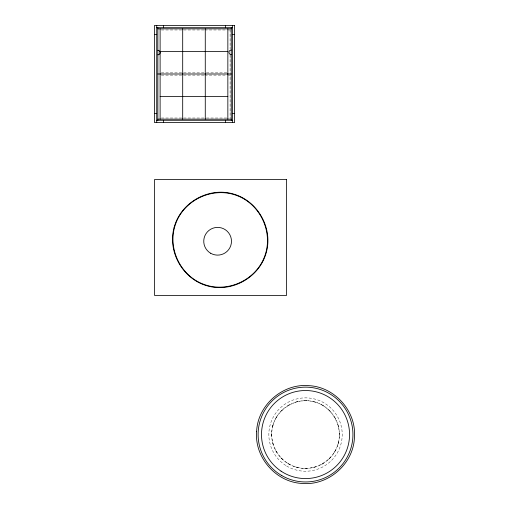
<?xml version="1.0" encoding="UTF-8"?>
<svg xmlns="http://www.w3.org/2000/svg" width="509" height="509" viewBox="0 0 509 509"><rect width="100%" height="100%" fill="white"/><g stroke="black" fill="none" stroke-linecap="round" stroke-linejoin="round"><path stroke-width="0.38" stroke-dasharray="2.54 1.91" d="M271.679 435.621L271.679 433.401M339.376 435.698A33.868 33.868 0 0 0 289.596 404.661A33.868 33.868 0 0 0 287.61 463.292A33.868 33.868 0 0 0 339.376 435.698L339.382 433.477M272.557 426.822L273.129 424.684M337.925 444.421L338.504 442.276M275.681 418.551L276.788 416.636M334.267 452.469L335.38 450.548M280.834 411.374L282.406 409.802M328.655 459.296L330.22 457.731M287.68 405.768L289.596 404.661M321.459 464.437L323.38 463.33M295.735 402.129L297.873 401.556M313.181 467.542L315.326 466.969M161.359 29.967L204.033 29.967M204.822 29.967L226.944 29.967M227.739 29.967L230.106 29.967M161.359 72.863L205.611 72.863M206.399 72.863L228.528 72.863M161.359 75.122L204.033 75.122M204.822 75.122L226.944 75.122M227.739 75.122L230.106 75.122M161.359 118.018L205.611 118.018M206.399 118.018L228.528 118.018M304.458 400.698L306.673 400.704M304.382 468.401L306.596 468.401M313.258 401.576L315.395 402.155M295.659 466.95L297.803 467.523M321.529 404.7L323.444 405.807M287.61 463.292L289.532 464.399M328.706 409.86L330.271 411.425M280.783 457.674L282.349 459.245M334.311 416.699L335.418 418.621M275.643 450.484L276.75 452.399M337.951 424.754L338.523 426.898M272.538 442.206L273.11 444.344M230.106 29.63L230.106 48.641M230.106 54.978L230.106 118.355M272.818 425.785C268.014 443.263 279.225 462.681 296.766 467.262C314.244 472.066 333.662 460.855 338.243 443.314C343.041 425.836 331.83 406.417 314.295 401.836C296.817 397.033 277.399 408.243 272.818 425.785M286.618 465.989A36.693 36.693 0 0 0 342.213 435.208A36.693 36.693 0 0 0 287.757 402.454A36.693 36.693 0 0 0 286.618 465.989"/><path stroke-width="0.76" d="M156.727 27.709L232.365 27.709M157.86 28.835L231.239 28.835M154.469 34.478L156.727 34.478M232.365 34.478L234.624 34.478M160.112 51.415L227.847 51.415M157.86 73.996L227.847 73.996M228.083 73.996L231.239 73.996M160.112 96.57L227.847 96.57M154.469 113.507L156.727 113.507M232.365 113.507L234.624 113.507M157.86 119.151L231.239 119.151M156.727 120.277L232.365 120.277M232.365 25.45L232.365 122.535M231.239 27.709L231.239 120.277M227.847 28.835L227.847 119.151M225.595 25.45L225.595 27.709M225.595 120.277L225.595 122.535M205.273 28.835L205.273 119.151M182.693 28.835L182.693 119.151M163.504 25.45L163.504 27.709M163.504 120.277L163.504 122.535M160.112 28.835L160.112 119.151M157.86 27.709L157.86 120.277M156.727 25.45L156.727 122.535M157.86 50.289A2.265 2.265 0 0 1 160.125 52.554A2.265 2.265 0 0 1 157.86 54.819M231.239 54.59A2.265 2.265 0 0 1 228.967 52.319A2.265 2.265 0 0 1 231.239 50.054M256.631 431.346C254.277 457.432 276.152 482.373 302.327 483.448C328.413 485.802 353.354 463.928 354.423 437.753C356.777 411.666 334.903 386.725 308.734 385.657C282.648 383.302 257.707 405.177 256.631 431.346M174.103 227.542C167.334 252.184 183.138 279.562 207.863 286.02C232.498 292.783 259.876 276.985 266.334 252.26C273.104 227.618 257.299 200.247 232.575 193.783C207.933 187.019 180.561 202.824 174.103 227.542M175.688 223.712C166.876 247.495 180.141 275.916 204.033 284.429C227.809 293.248 256.231 279.975 264.75 256.091C273.562 232.314 260.29 203.886 236.405 195.373C212.628 186.561 184.201 199.827 175.688 223.712M234.624 25.45L154.469 25.45L154.469 122.535L234.624 122.535L234.624 25.45M286.535 179.505L154.551 179.505L154.551 295.449L286.535 295.449L286.535 179.505M210.681 253.266A13.87 13.87 0 0 0 231.48 241.253A13.87 13.87 0 0 0 210.681 229.247A13.87 13.87 0 0 0 210.681 253.266M281.07 471.156A44.029 44.029 0 0 0 349.46 437.428A44.029 44.029 0 0 0 286.058 395.06A44.029 44.029 0 0 0 281.07 471.156M281.821 475.61A47.413 47.413 0 0 0 352.941 434.552A47.413 47.413 0 0 0 281.821 393.489A47.413 47.413 0 0 0 281.821 475.61"/></g></svg>
